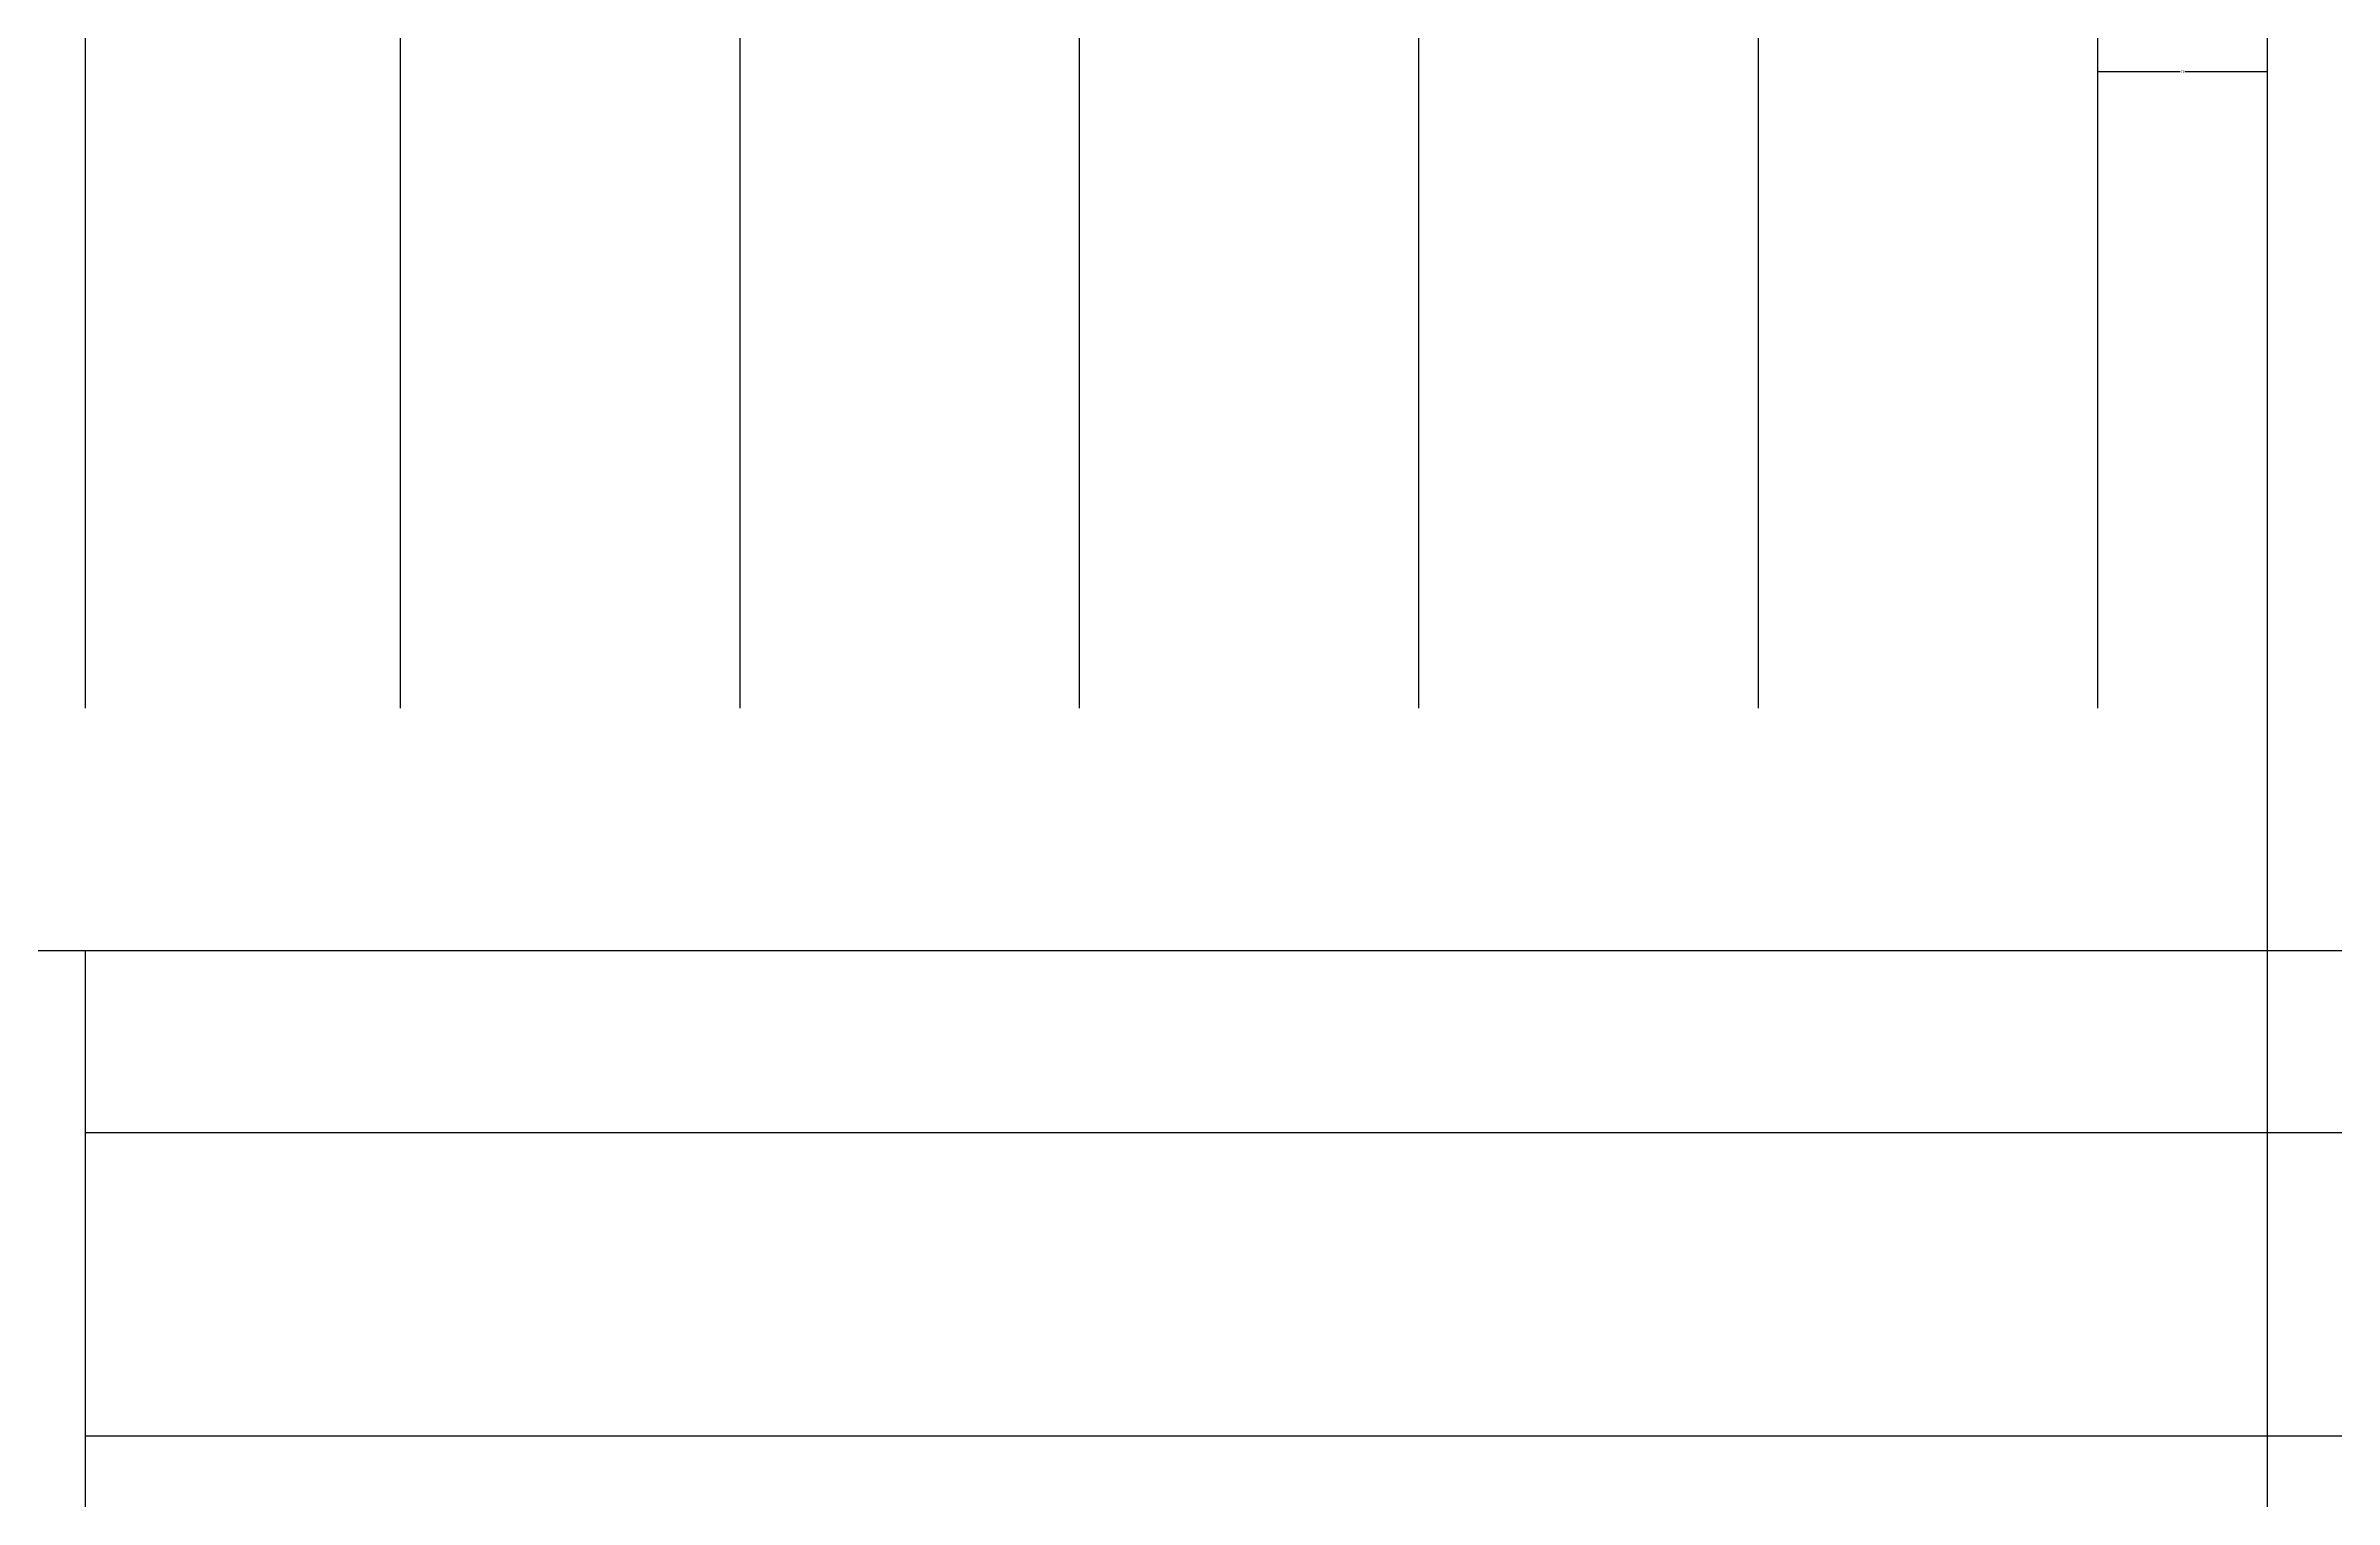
# Model space of a CAD drawing. Header units: metres. Extents: x 3468 to 10128, y -581 to 3010.
# Drawn here: x 4204 to 5148, y 2014 to 2613 of the extents above; entities that cross this region are included whole.
import ezdxf

# ---------------------------------------------------------------- set-up
doc = ezdxf.new("R2010")
doc.units = ezdxf.units.M
for name, color, linetype in [('E_WALL', 7, 'Continuous'), ('LM', 141, 'Continuous'), ('PUB_DIM', 3, 'Continuous'), ('S_DOTE', 1, 'Continuous')]:
    doc.layers.add(name, color=color, linetype=linetype)
doc.dimstyles.get("Standard").update_dxf_attribs({"dimtxt": 2.5, "dimasz": 2.5, "dimexe": 1.25, "dimexo": 0.625, "dimtad": 1, "dimcen": 2.5, "dimazin": 3, "dimtfac": 1, "dimtmove": 0, "dimatfit": 3})

# ---------------------------------------------------------------- blocks, each defined once
blk = doc.blocks.new('*D1')
for p, q in [((3920, 2340), (3920, 2720)), ((3920.25, 2720), (4068.5, 2720)), ((4071.5, 2720), (4219.75, 2720)), ((4220, 2340), (4220, 2720))]:
    blk.add_line(p, q)
at = {"layer": 'Defpoints'}
for p in [(3920, 2720), (3920, 2340), (4220, 2340)]:
    blk.add_point(p, dxfattribs=at)
at = {"layer": 'PUB_DIM', "insert": (4070, 2720), "char_height": 1, "attachment_point": 5}
blk.add_mtext('300', dxfattribs=at)
blk = doc.blocks.new('*D2')
for p, q in [((4220, 2340), (4220, 2720)), ((4220.25, 2720), (4283.5, 2720)), ((4286.5, 2720), (4349.75, 2720)), ((4350, 2340), (4350, 2720))]:
    blk.add_line(p, q)
at = {"layer": 'Defpoints'}
for p in [(4220, 2720), (4220, 2340), (4350, 2340)]:
    blk.add_point(p, dxfattribs=at)
at = {"layer": 'PUB_DIM', "insert": (4285, 2720), "char_height": 1, "attachment_point": 5}
blk.add_mtext('130', dxfattribs=at)
blk = doc.blocks.new('*D3')
for p, q in [((4350, 2340), (4350, 2720)), ((4350.25, 2720), (4418.5, 2720)), ((4421.5, 2720), (4489.75, 2720)), ((4490, 2340), (4490, 2720))]:
    blk.add_line(p, q)
at = {"layer": 'Defpoints'}
for p in [(4350, 2720), (4350, 2340), (4490, 2340)]:
    blk.add_point(p, dxfattribs=at)
at = {"layer": 'PUB_DIM', "insert": (4420, 2720), "char_height": 1, "attachment_point": 5}
blk.add_mtext('140', dxfattribs=at)
blk = doc.blocks.new('*D4')
for p, q in [((4490, 2340), (4490, 2720)), ((4490.25, 2720), (4558.5, 2720)), ((4561.5, 2720), (4629.75, 2720)), ((4630, 2340), (4630, 2720))]:
    blk.add_line(p, q)
at = {"layer": 'Defpoints'}
for p in [(4490, 2720), (4490, 2340), (4630, 2340)]:
    blk.add_point(p, dxfattribs=at)
at = {"layer": 'PUB_DIM', "insert": (4560, 2720), "char_height": 1, "attachment_point": 5}
blk.add_mtext('140', dxfattribs=at)
blk = doc.blocks.new('*D5')
for p, q in [((4630, 2340), (4630, 2720)), ((4630.25, 2720), (4698.5, 2720)), ((4701.5, 2720), (4769.75, 2720)), ((4770, 2340), (4770, 2720))]:
    blk.add_line(p, q)
at = {"layer": 'Defpoints'}
for p in [(4630, 2720), (4630, 2340), (4770, 2340)]:
    blk.add_point(p, dxfattribs=at)
at = {"layer": 'PUB_DIM', "insert": (4700, 2720), "char_height": 1, "attachment_point": 5}
blk.add_mtext('140', dxfattribs=at)
blk = doc.blocks.new('*D6')
for p, q in [((4770, 2340), (4770, 2720)), ((4770.25, 2720), (4838.5, 2720)), ((4841.5, 2720), (4909.75, 2720)), ((4910, 2340), (4910, 2720))]:
    blk.add_line(p, q)
at = {"layer": 'Defpoints'}
for p in [(4770, 2720), (4770, 2340), (4910, 2340)]:
    blk.add_point(p, dxfattribs=at)
at = {"layer": 'PUB_DIM', "insert": (4840, 2720), "char_height": 1, "attachment_point": 5}
blk.add_mtext('140', dxfattribs=at)
blk = doc.blocks.new('*D7')
for p, q in [((4910, 2340), (4910, 2720)), ((4910.25, 2720), (4978.5, 2720)), ((4981.5, 2720), (5049.75, 2720)), ((5050, 2340), (5050, 2720))]:
    blk.add_line(p, q)
at = {"layer": 'Defpoints'}
for p in [(4910, 2720), (4910, 2340), (5050, 2340)]:
    blk.add_point(p, dxfattribs=at)
at = {"layer": 'PUB_DIM', "insert": (4980, 2720), "char_height": 1, "attachment_point": 5}
blk.add_mtext('140', dxfattribs=at)
blk = doc.blocks.new('*D8')
for p, q in [((5050, 2340), (5050, 2602.4)), ((5050.25, 2602.4), (5084, 2602.4)), ((5086, 2602.4), (5119.75, 2602.4)), ((5120, 2340), (5120, 2602.4))]:
    blk.add_line(p, q)
at = {"layer": 'Defpoints'}
for p in [(5050, 2602.4), (5050, 2340), (5120, 2340)]:
    blk.add_point(p, dxfattribs=at)
at = {"layer": 'PUB_DIM', "insert": (5085, 2602.4), "char_height": 1, "attachment_point": 5}
blk.add_mtext('70', dxfattribs=at)
blk = doc.blocks.new('*D9')
for p, q in [((5120, 2340), (5120, 2720)), ((5120.25, 2720), (5154, 2720)), ((5156, 2720), (5189.75, 2720)), ((5190, 2340), (5190, 2720))]:
    blk.add_line(p, q)
at = {"layer": 'Defpoints'}
for p in [(5120, 2720), (5120, 2340), (5190, 2340)]:
    blk.add_point(p, dxfattribs=at)
at = {"layer": 'PUB_DIM', "insert": (5155, 2720), "char_height": 1, "attachment_point": 5}
blk.add_mtext('70', dxfattribs=at)
blk = doc.blocks.new('*D25')
for p, q in [((4220, 2340), (4220, 2920)), ((4220.25, 2920), (4668.5, 2920)), ((4671.5, 2920), (5119.75, 2920)), ((5120, 2340), (5120, 2920))]:
    blk.add_line(p, q)
at = {"layer": 'Defpoints'}
for p in [(4220, 2920), (4220, 2340), (5120, 2340)]:
    blk.add_point(p, dxfattribs=at)
at = {"layer": 'PUB_DIM', "insert": (4670, 2920), "char_height": 1, "attachment_point": 5}
blk.add_mtext('900', dxfattribs=at)
blk = doc.blocks.new('*D26')
for p, q in [((5120, 2340), (5120, 2920)), ((5120.25, 2920), (5568.5, 2920)), ((5571.5, 2920), (6019.75, 2920)), ((6020, 2340), (6020, 2920))]:
    blk.add_line(p, q)
at = {"layer": 'Defpoints'}
for p in [(5120, 2920), (5120, 2340), (6020, 2340)]:
    blk.add_point(p, dxfattribs=at)
at = {"layer": 'PUB_DIM', "insert": (5570, 2920), "char_height": 1, "attachment_point": 5}
blk.add_mtext('900', dxfattribs=at)

msp = doc.modelspace()

# ---------------------------------------------------------------- linework, layer by layer
at = {"layer": 'E_WALL'}
for p in [(3512.49, 2240), (4220, 1440)]:
    msp.add_line(p, (4220, 2240), dxfattribs=at)
at = {"layer": 'LM'}
for p, q in [((4220, 2240), (6020, 2240)), ((4220, 2165), (6020, 2165)), ((4220, 2040), (6020, 2040))]:
    msp.add_line(p, q, dxfattribs=at)
at = {"layer": 'S_DOTE'}
msp.add_line((5120, 474.04), (5120, 3010), dxfattribs=at)

# ---------------------------------------------------------------- dimensions: what is measured, and where the dimension line sits
at = {"layer": 'PUB_DIM'}
for base, p1, p2, picture, middle in [((4220, 2920), (4220, 2340), (5120, 2340), '*D25', (4670, 2920)), ((5120, 2920), (5120, 2340), (6020, 2340), '*D26', (5570, 2920)), ((3920, 2720), (3920, 2340), (4220, 2340), '*D1', (4070, 2720)), ((4220, 2720), (4220, 2340), (4350, 2340), '*D2', (4285, 2720)), ((4350, 2720), (4350, 2340), (4490, 2340), '*D3', (4420, 2720)), ((4490, 2720), (4490, 2340), (4630, 2340), '*D4', (4560, 2720)), ((4630, 2720), (4630, 2340), (4770, 2340), '*D5', (4700, 2720)), ((4770, 2720), (4770, 2340), (4910, 2340), '*D6', (4840, 2720)), ((4910, 2720), (4910, 2340), (5050, 2340), '*D7', (4980, 2720)), ((5120, 2720), (5120, 2340), (5190, 2340), '*D9', (5155, 2720)), ((5050, 2602.4), (5050, 2340), (5120, 2340), '*D8', (5085, 2602.4))]:
    dim = msp.add_linear_dim(base=base, p1=p1, p2=p2, dimstyle='Standard', dxfattribs=at)
    dim.commit()
    dim.dimension.update_dxf_attribs({"geometry": picture, "text_midpoint": middle})

doc.saveas('drawing.dxf')
